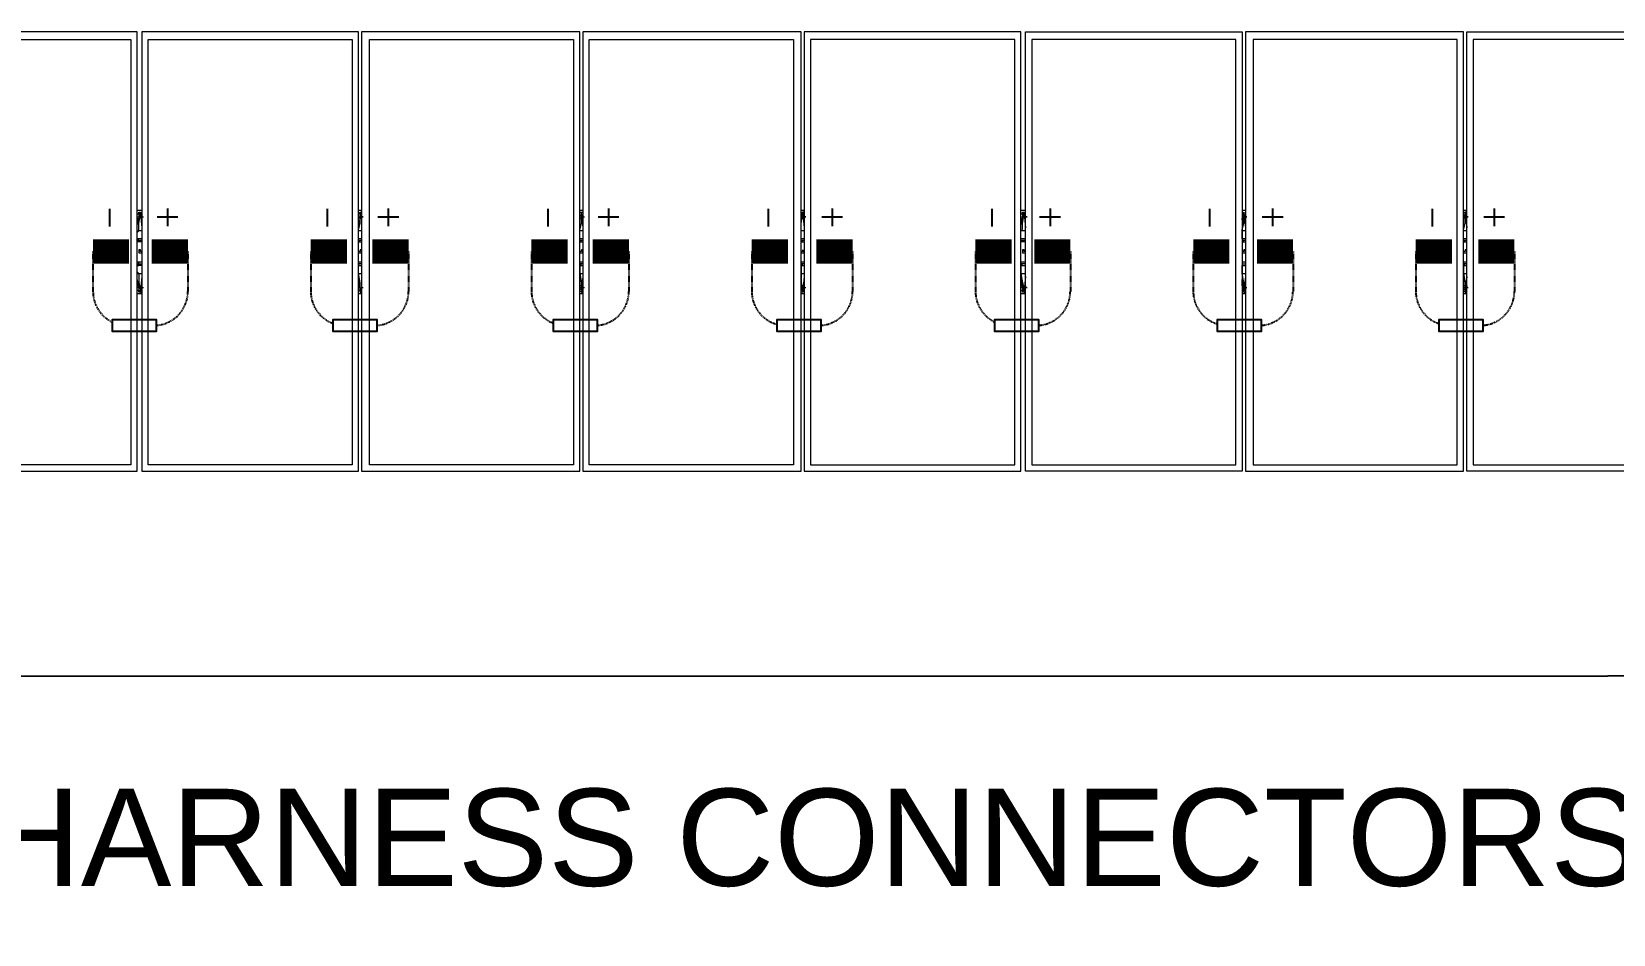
# Model space of a CAD drawing. Header units: feet. Extents: x -12372 to 90117, y -14865 to 4121.
# Drawn here: x 965.3 to 1291.1, y 1225.2 to 1411.2 of the extents above; entities that cross this region are included whole.
import ezdxf
from ezdxf import colors
from ezdxf.entities.mleader import LeaderData, LeaderLine
from ezdxf.lldxf.tags import DXFTag
from ezdxf.math import Vec2, Vec3

# ---------------------------------------------------------------- set-up
doc = ezdxf.new("R2010")
doc.units = ezdxf.units.FT
doc.header["$MEASUREMENT"] = 0
doc.linetypes.add('HIDDEN', pattern=[0.375, 0.25, -0.125])
for name, color, linetype in [('E-DC HARNESS-POS', 10, 'DC HARNESS CABLE'), ('E-HARN-COMP', 8, 'Continuous'), ('E-TRNK-CABL-NEG', 6, 'HIDDEN'), ('E-TRUNK-CABLE-POS', 6, 'HIDDEN'), ('G-ANNO-TEXT', 1, 'Continuous'), ('Polarity-Text', 7, 'Continuous')]:
    doc.layers.add(name, color=color, linetype=linetype)
doc.styles.add('NEI-A', font='arial.ttf')
doc.styles.get("Standard").update_dxf_attribs({"font": 'arial.ttf'})
tags = doc.linetypes.add('DC HARNESS CABLE', pattern='A,0.5,-0.2,["DH",Standard,S=0.1,R=0,X=-0.1,Y=-0.05],-0.2', length=0.9).pattern_tags.tags
tags[6] = DXFTag(74, 10)

# ---------------------------------------------------------------- blocks, each defined once
blk = doc.blocks.new('A$Cc93f9aa1')
at = {"lineweight": 5}
for points in [[(4.1098, 0), (4.3398, 0), (4.3398, 0.4666), (4.1098, 0.4666)], [(4.1165, 0.4583), (4.3332, 0.4583), (4.3332, 0.0067), (4.1165, 0.0067)], [(4.5748, 0.4666), (4.3448, 0.4666), (4.3448, 0), (4.5748, 0)], [(4.3515, 0.4583), (4.5681, 0.4583), (4.5681, 0.0067), (4.3515, 0.0067)], [(4.8098, 0.4666), (4.5781, 0.4666), (4.5781, 0), (4.8098, 0)], [(4.5865, 0.4583), (4.8031, 0.4583), (4.8031, 0.0067), (4.5865, 0.0067)], [(4.8131, 0), (5.0448, 0), (5.0448, 0.4666), (4.8131, 0.4666)], [(4.8198, 0.4583), (5.0365, 0.4583), (5.0365, 0.0067), (4.8198, 0.0067)], [(5.0481, 0), (5.2781, 0), (5.2781, 0.4666), (5.0481, 0.4666)], [(5.2715, 0.0067), (5.2715, 0.4583), (5.0548, 0.4583), (5.0548, 0.0067)], [(5.5131, 0.4666), (5.5131, 0), (5.2831, 0), (5.2831, 0.4666)], [(5.5064, 0.4583), (5.2898, 0.4583), (5.2898, 0.0067), (5.5064, 0.0067)], [(5.7481, 0.4666), (5.5164, 0.4666), (5.5164, 0), (5.7481, 0)], [(5.7414, 0.0067), (5.7414, 0.4583), (5.5248, 0.4583), (5.5248, 0.0067)], [(5.9831, 0), (5.7514, 0), (5.7514, 0.4666), (5.9831, 0.4666)], [(5.9764, 0.0067), (5.9764, 0.4583), (5.7581, 0.4583), (5.7581, 0.0067)], [(4.5781, 0.2733), (4.5765, 0.2733), (4.5765, 0.275), (4.5781, 0.275)], [(5.5148, 0.275), (5.5148, 0.2733)], [(4.3432, 0.235), (4.3415, 0.235), (4.3415, 0.2317), (4.3448, 0.2317), (4.3448, 0.2333), (4.3432, 0.2333)], [(4.5781, 0.235), (4.5765, 0.235), (4.5765, 0.2333), (4.5748, 0.2333), (4.5748, 0.2317), (4.5765, 0.2317), (4.5781, 0.2317), (4.5781, 0.2333)], [(4.8115, 0.235), (4.8115, 0.2333), (4.8098, 0.2333), (4.8098, 0.2317), (4.8115, 0.2317), (4.8131, 0.2317), (4.8131, 0.2333), (4.8131, 0.235)], [(5.0465, 0.235), (5.0465, 0.2333), (5.0448, 0.2333), (5.0448, 0.2317), (5.0465, 0.2317), (5.0481, 0.2317), (5.0481, 0.2333), (5.0465, 0.2333)], [(5.2815, 0.235), (5.2798, 0.235), (5.2798, 0.2317), (5.2831, 0.2317), (5.2831, 0.2333), (5.2815, 0.2333)], [(5.5164, 0.235), (5.5148, 0.235), (5.5148, 0.2333), (5.5131, 0.2333), (5.5131, 0.2317), (5.5148, 0.2317), (5.5164, 0.2317), (5.5164, 0.2333)], [(5.7498, 0.235), (5.7498, 0.2333), (5.7481, 0.2333), (5.7481, 0.2317), (5.7498, 0.2317), (5.7514, 0.2317), (5.7514, 0.2333), (5.7514, 0.235)]]:
    blk.add_lwpolyline(points, close=True, dxfattribs=at)
for points in [[(4.3448, 0.2767), (4.3398, 0.2767)], [(4.3398, 0.255), (4.3415, 0.255), (4.3415, 0.2633), (4.3432, 0.2733)], [(4.3432, 0.27), (4.3432, 0.2733), (4.3432, 0.275), (4.3432, 0.2733), (4.3415, 0.2733), (4.3415, 0.2717), (4.3415, 0.27), (4.3415, 0.2683)], [(4.5781, 0.2767), (4.5748, 0.2767)], [(4.5765, 0.255), (4.5748, 0.255), (4.5748, 0.2567), (4.5765, 0.2633), (4.5765, 0.2733), (4.5765, 0.27), (4.5748, 0.2683)], [(4.5781, 0.27), (4.5781, 0.2733)], [(4.8131, 0.2767), (4.8098, 0.2767)], [(4.8098, 0.2683), (4.8098, 0.27), (4.8098, 0.2717), (4.8115, 0.2717), (4.8115, 0.275), (4.8131, 0.275)], [(4.8115, 0.255), (4.8098, 0.255), (4.8098, 0.2567), (4.8115, 0.2633), (4.8115, 0.2733)], [(4.8115, 0.27), (4.8115, 0.2733), (4.8115, 0.275)], [(5.0481, 0.2767), (5.0448, 0.2767)], [(5.0481, 0.275), (5.0465, 0.275), (5.0465, 0.2733), (5.0448, 0.2733), (5.0448, 0.27), (5.0448, 0.2683)], [(5.0465, 0.255), (5.0448, 0.255), (5.0448, 0.2633), (5.0465, 0.2733)], [(5.0465, 0.27), (5.0465, 0.2733), (5.0465, 0.275)], [(5.2831, 0.2767), (5.2781, 0.2767)], [(5.2798, 0.255), (5.2781, 0.255), (5.2798, 0.2567), (5.2798, 0.2633), (5.2815, 0.2733)], [(5.2815, 0.27), (5.2815, 0.2733), (5.2815, 0.275), (5.2815, 0.2733), (5.2798, 0.2733), (5.2798, 0.2683)], [(5.5164, 0.2767), (5.5131, 0.2767)], [(5.5148, 0.255), (5.5131, 0.255), (5.5131, 0.2567), (5.5148, 0.2633), (5.5148, 0.2733), (5.5148, 0.27), (5.5131, 0.2683)], [(5.5164, 0.27), (5.5164, 0.2733)], [(5.7514, 0.2767), (5.7481, 0.2767)], [(5.7514, 0.275), (5.7498, 0.275), (5.7498, 0.2733), (5.7498, 0.2717), (5.7481, 0.2717), (5.7481, 0.27), (5.7481, 0.2683)], [(5.7498, 0.255), (5.7481, 0.255), (5.7481, 0.2567), (5.7498, 0.2633), (5.7498, 0.2733)], [(5.7498, 0.27), (5.7498, 0.2733), (5.7498, 0.275)], [(4.3448, 0.2467), (4.3415, 0.2467), (4.3398, 0.2467), (4.3398, 0.2533), (4.3415, 0.255)], [(4.5765, 0.2467), (4.5748, 0.2467), (4.5748, 0.255)], [(4.8115, 0.2467), (4.8098, 0.2467), (4.8098, 0.255)], [(5.0465, 0.2467), (5.0448, 0.2467), (5.0448, 0.255)], [(5.2798, 0.2467), (5.2781, 0.2467), (5.2781, 0.255)], [(5.5148, 0.2467), (5.5131, 0.2467), (5.5131, 0.255)], [(5.7498, 0.2467), (5.7481, 0.2467), (5.7481, 0.255)], [(4.3398, 0.2467), (4.3415, 0.2467)], [(4.3448, 0.245), (4.3415, 0.245), (4.3398, 0.245)], [(4.3448, 0.2433), (4.3415, 0.2433), (4.3398, 0.2433)], [(4.3415, 0.2433), (4.3415, 0.245)], [(4.5781, 0.2467), (4.5748, 0.2467)], [(4.5781, 0.245), (4.5748, 0.245), (4.5765, 0.245)], [(4.5748, 0.245), (4.5748, 0.2433), (4.5781, 0.2433)], [(4.8131, 0.2467), (4.8098, 0.2467)], [(4.8131, 0.245), (4.8098, 0.245), (4.8115, 0.245)], [(4.8098, 0.245), (4.8098, 0.2433), (4.8131, 0.2433)], [(5.0481, 0.2467), (5.0448, 0.2467)], [(5.0481, 0.245), (5.0448, 0.245), (5.0465, 0.245)], [(5.0448, 0.245), (5.0448, 0.2433), (5.0481, 0.2433)], [(5.2831, 0.2467), (5.2781, 0.2467)], [(5.2831, 0.245), (5.2781, 0.245), (5.2798, 0.245)], [(5.2831, 0.2433), (5.2798, 0.2433), (5.2781, 0.2433), (5.2781, 0.245)], [(5.5164, 0.2467), (5.5131, 0.2467)], [(5.5164, 0.245), (5.5131, 0.245), (5.5148, 0.245)], [(5.5131, 0.245), (5.5131, 0.2433), (5.5164, 0.2433)], [(5.7514, 0.2467), (5.7481, 0.2467)], [(5.7514, 0.245), (5.7481, 0.245), (5.7498, 0.245)], [(5.7481, 0.245), (5.7481, 0.2433), (5.7514, 0.2433)], [(4.3448, 0.2217), (4.3415, 0.2217), (4.3398, 0.2217)], [(4.3398, 0.22), (4.3415, 0.22), (4.3448, 0.22)], [(4.3415, 0.21), (4.3398, 0.2117), (4.3398, 0.2183), (4.3415, 0.2183), (4.3398, 0.2183)], [(4.3415, 0.22), (4.3415, 0.2217)], [(4.3448, 0.2183), (4.3415, 0.2183)], [(4.5781, 0.2217), (4.5748, 0.2217), (4.5748, 0.22)], [(4.5781, 0.22), (4.5748, 0.22), (4.5765, 0.22)], [(4.5781, 0.1917), (4.5765, 0.1917), (4.5765, 0.2), (4.5748, 0.21), (4.5748, 0.2183), (4.5765, 0.2183)], [(4.5748, 0.2183), (4.5781, 0.2183)], [(4.8131, 0.2217), (4.8098, 0.2217), (4.8098, 0.22)], [(4.8131, 0.22), (4.8098, 0.22), (4.8115, 0.22)], [(4.8115, 0.2183), (4.8098, 0.2183), (4.8098, 0.21), (4.8115, 0.2), (4.8115, 0.1917), (4.8131, 0.1917)], [(4.8098, 0.2183), (4.8131, 0.2183)], [(5.0481, 0.2217), (5.0448, 0.2217), (5.0448, 0.22)], [(5.0481, 0.22), (5.0448, 0.22), (5.0465, 0.22)], [(5.0465, 0.2183), (5.0448, 0.2183), (5.0448, 0.21), (5.0448, 0.2), (5.0465, 0.1933), (5.0465, 0.1917), (5.0481, 0.1917)], [(5.0448, 0.2183), (5.0481, 0.2183)], [(5.2831, 0.2217), (5.2798, 0.2217), (5.2781, 0.2217), (5.2781, 0.22)], [(5.2831, 0.22), (5.2781, 0.22), (5.2798, 0.22)], [(5.2798, 0.2183), (5.2781, 0.2183), (5.2781, 0.21), (5.2798, 0.2), (5.2815, 0.1933), (5.2815, 0.1917), (5.2831, 0.1917)], [(5.2781, 0.2183), (5.2831, 0.2183)], [(5.5164, 0.2217), (5.5131, 0.2217), (5.5131, 0.22), (5.5164, 0.22)], [(5.5148, 0.1917), (5.5148, 0.2), (5.5131, 0.21), (5.5131, 0.2183), (5.5148, 0.2183)], [(5.5131, 0.2183), (5.5164, 0.2183)], [(5.7514, 0.2217), (5.7481, 0.2217), (5.7481, 0.22)], [(5.7514, 0.22), (5.7481, 0.22), (5.7498, 0.22)], [(5.7498, 0.2183), (5.7481, 0.2183), (5.7481, 0.21), (5.7498, 0.2), (5.7498, 0.1917), (5.7514, 0.1917)], [(5.7481, 0.2183), (5.7514, 0.2183)], [(4.3398, 0.21), (4.3415, 0.21), (4.3415, 0.2), (4.3432, 0.1933), (4.3432, 0.1917), (4.3448, 0.1917)], [(4.3448, 0.1883), (4.3398, 0.1883)], [(4.3415, 0.1967), (4.3415, 0.195), (4.3415, 0.1917), (4.3432, 0.1917), (4.3432, 0.19), (4.3448, 0.19)], [(4.3432, 0.195), (4.3432, 0.1917), (4.3432, 0.19)], [(4.5748, 0.1967), (4.5765, 0.195), (4.5765, 0.19), (4.5781, 0.19), (4.5781, 0.1917), (4.5781, 0.195)], [(4.5781, 0.1883), (4.5748, 0.1883)], [(4.8098, 0.1967), (4.8098, 0.195), (4.8098, 0.1933), (4.8115, 0.1933), (4.8115, 0.19), (4.8131, 0.19)], [(4.8131, 0.1883), (4.8098, 0.1883)], [(4.8115, 0.195), (4.8115, 0.1917), (4.8115, 0.19)], [(5.0448, 0.1967), (5.0448, 0.195), (5.0448, 0.1933), (5.0465, 0.1917), (5.0465, 0.19), (5.0465, 0.1917), (5.0465, 0.195)], [(5.0481, 0.1883), (5.0448, 0.1883)], [(5.2831, 0.1883), (5.2781, 0.1883)], [(5.2798, 0.1967), (5.2798, 0.1917), (5.2815, 0.1917), (5.2815, 0.19), (5.2815, 0.1917), (5.2815, 0.195)], [(5.2815, 0.19), (5.2831, 0.19)], [(5.5131, 0.1967), (5.5148, 0.195), (5.5148, 0.19), (5.5148, 0.1917), (5.5164, 0.1917), (5.5164, 0.195)], [(5.5164, 0.1883), (5.5131, 0.1883)], [(5.5148, 0.19), (5.5164, 0.19)], [(5.7481, 0.1967), (5.7481, 0.195), (5.7481, 0.1933), (5.7498, 0.1933), (5.7498, 0.19), (5.7514, 0.19)], [(5.7514, 0.1883), (5.7481, 0.1883)], [(5.7498, 0.195), (5.7498, 0.1917), (5.7498, 0.19)]]:
    blk.add_lwpolyline(points, dxfattribs=at)
at = {"color": 8, "lineweight": 5, "true_color": 0x808080}
for points in [[(4.3448, 0.2767), (4.3398, 0.2767)], [(4.3398, 0.2733), (4.3415, 0.2733), (4.3415, 0.275), (4.3432, 0.275)], [(4.3398, 0.27), (4.3415, 0.27), (4.3415, 0.2683), (4.3398, 0.2617)], [(4.3432, 0.2733), (4.3432, 0.2733)], [(4.3432, 0.2733), (4.3448, 0.2583)], [(4.3448, 0.2683), (4.3448, 0.27), (4.3465, 0.27)], [(4.5781, 0.2767), (4.5748, 0.2767)], [(4.5748, 0.2733), (4.5765, 0.275)], [(4.5748, 0.27), (4.5765, 0.27), (4.5765, 0.2683), (4.5748, 0.2617)], [(4.5781, 0.2733), (4.5781, 0.2733)], [(4.5781, 0.2733), (4.5781, 0.2583)], [(4.5781, 0.2683), (4.5781, 0.27)], [(4.8131, 0.2767), (4.8098, 0.2767)], [(4.8098, 0.2733), (4.8098, 0.275), (4.8115, 0.275)], [(4.8098, 0.2617), (4.8098, 0.27), (4.8115, 0.27)], [(4.8115, 0.2733), (4.8115, 0.2733)], [(4.8115, 0.2733), (4.8131, 0.2583)], [(4.8131, 0.2717), (4.8131, 0.2717)], [(4.8131, 0.2683), (4.8131, 0.27), (4.8148, 0.27)], [(5.0481, 0.2767), (5.0448, 0.2767)], [(5.0448, 0.2733), (5.0448, 0.275), (5.0465, 0.275)], [(5.0448, 0.2617), (5.0448, 0.27), (5.0465, 0.27)], [(5.0465, 0.2733), (5.0465, 0.2733)], [(5.0465, 0.2733), (5.0481, 0.2583)], [(5.0481, 0.2683), (5.0481, 0.27)], [(5.2831, 0.2767), (5.2781, 0.2767)], [(5.2781, 0.2733), (5.2798, 0.2733), (5.2798, 0.275), (5.2815, 0.275)], [(5.2781, 0.27), (5.2798, 0.27), (5.2798, 0.2683), (5.2781, 0.2617)], [(5.2815, 0.2733), (5.2815, 0.2733)], [(5.2815, 0.2733), (5.2831, 0.2583)], [(5.2831, 0.2683), (5.2831, 0.27)], [(5.5164, 0.2767), (5.5131, 0.2767)], [(5.5131, 0.2733), (5.5148, 0.275)], [(5.5131, 0.27), (5.5148, 0.27), (5.5131, 0.2683), (5.5131, 0.2617)], [(5.5148, 0.2733), (5.5164, 0.2583)], [(5.5164, 0.2733), (5.5164, 0.2733)], [(5.5164, 0.2683), (5.5164, 0.27)], [(5.7514, 0.2767), (5.7481, 0.2767)], [(5.7481, 0.2733), (5.7481, 0.275), (5.7498, 0.275)], [(5.7481, 0.2617), (5.7481, 0.27), (5.7498, 0.27)], [(5.7498, 0.2733), (5.7498, 0.2733)], [(5.7498, 0.2733), (5.7514, 0.2583)], [(5.7514, 0.2683), (5.7514, 0.27)], [(4.3398, 0.2683), (4.3415, 0.2683), (4.3398, 0.2667)], [(4.3448, 0.255), (4.3415, 0.255)], [(4.5748, 0.2667), (4.5748, 0.2683)], [(4.5781, 0.255), (4.5748, 0.255)], [(4.8098, 0.2667), (4.8098, 0.2683), (4.8115, 0.2683)], [(4.8131, 0.255), (4.8098, 0.255)], [(5.0448, 0.2667), (5.0448, 0.2683), (5.0465, 0.2683)], [(5.0481, 0.255), (5.0448, 0.255)], [(5.2781, 0.2683), (5.2798, 0.2683), (5.2781, 0.2667)], [(5.2831, 0.255), (5.2781, 0.255)], [(5.5131, 0.2667), (5.5131, 0.2683), (5.5148, 0.2683)], [(5.5164, 0.255), (5.5131, 0.255)], [(5.7481, 0.2667), (5.7481, 0.2683)], [(5.7514, 0.255), (5.7481, 0.255)], [(4.3398, 0.195), (4.3415, 0.195), (4.3415, 0.1967), (4.3398, 0.2033)], [(4.3415, 0.21), (4.3448, 0.21)], [(4.3448, 0.2067), (4.3432, 0.1917)], [(4.5748, 0.21), (4.5781, 0.21)], [(4.5748, 0.195), (4.5765, 0.195), (4.5765, 0.1967), (4.5748, 0.2033)], [(4.5781, 0.2067), (4.5781, 0.1917)], [(4.8098, 0.21), (4.8131, 0.21)], [(4.8098, 0.2033), (4.8098, 0.195), (4.8115, 0.195)], [(4.8131, 0.2067), (4.8115, 0.1917)], [(5.0448, 0.21), (5.0481, 0.21)], [(5.0448, 0.2033), (5.0448, 0.195), (5.0465, 0.195)], [(5.0481, 0.2067), (5.0465, 0.1917)], [(5.2781, 0.21), (5.2831, 0.21)], [(5.2781, 0.195), (5.2798, 0.195), (5.2798, 0.1967), (5.2781, 0.2033)], [(5.2831, 0.2067), (5.2815, 0.1917)], [(5.5131, 0.21), (5.5164, 0.21)], [(5.5131, 0.195), (5.5148, 0.195), (5.5131, 0.1967), (5.5131, 0.2033)], [(5.5164, 0.2067), (5.5148, 0.1917)], [(5.7481, 0.21), (5.7514, 0.21)], [(5.7481, 0.2033), (5.7481, 0.195), (5.7498, 0.195)], [(5.7514, 0.2067), (5.7498, 0.1917)], [(4.3398, 0.1967), (4.3415, 0.1967), (4.3398, 0.1983)], [(4.3432, 0.19), (4.3415, 0.19), (4.3415, 0.1917), (4.3398, 0.1917)], [(4.3448, 0.1883), (4.3398, 0.1883)], [(4.3432, 0.1917), (4.3432, 0.1917)], [(4.3448, 0.1967), (4.3448, 0.195), (4.3465, 0.195)], [(4.5765, 0.1967), (4.5748, 0.1967), (4.5748, 0.1983)], [(4.5765, 0.19), (4.5765, 0.1917), (4.5748, 0.1917)], [(4.5781, 0.1883), (4.5748, 0.1883)], [(4.5781, 0.1967), (4.5781, 0.195), (4.5798, 0.195)], [(4.5781, 0.1917), (4.5781, 0.1917)], [(4.8115, 0.1967), (4.8098, 0.1967), (4.8098, 0.1983)], [(4.8115, 0.19), (4.8098, 0.1917)], [(4.8131, 0.1883), (4.8098, 0.1883)], [(4.8115, 0.1917), (4.8115, 0.1917)], [(4.8131, 0.1967), (4.8131, 0.195), (4.8148, 0.195)], [(5.0465, 0.1967), (5.0448, 0.1967), (5.0448, 0.1983)], [(5.0465, 0.19), (5.0448, 0.19), (5.0448, 0.1917)], [(5.0481, 0.1883), (5.0448, 0.1883)], [(5.0465, 0.1917), (5.0465, 0.1917)], [(5.0481, 0.1967), (5.0481, 0.195), (5.0498, 0.195)], [(5.2781, 0.1967), (5.2798, 0.1967), (5.2781, 0.1983)], [(5.2815, 0.19), (5.2798, 0.19), (5.2798, 0.1917), (5.2781, 0.1917)], [(5.2831, 0.1883), (5.2781, 0.1883)], [(5.2815, 0.1917), (5.2815, 0.1917)], [(5.2831, 0.1967), (5.2831, 0.195), (5.2848, 0.195)], [(5.5131, 0.1967), (5.5131, 0.1983)], [(5.5148, 0.19), (5.5148, 0.1917), (5.5131, 0.1917)], [(5.5164, 0.1883), (5.5131, 0.1883)], [(5.5164, 0.1967), (5.5164, 0.195), (5.5181, 0.195)], [(5.5164, 0.1917), (5.5164, 0.1917)], [(5.7498, 0.1967), (5.7481, 0.1967), (5.7481, 0.1983)], [(5.7498, 0.19), (5.7481, 0.1917)], [(5.7514, 0.1883), (5.7481, 0.1883)], [(5.7498, 0.1917), (5.7498, 0.1917)], [(5.7514, 0.1967), (5.7514, 0.195), (5.7531, 0.195)]]:
    blk.add_lwpolyline(points, dxfattribs=at)
for points in [[(4.5798, 0.27), (4.5781, 0.27)], [(5.0498, 0.27), (5.0481, 0.27)], [(5.2848, 0.27), (5.2831, 0.27)], [(5.5181, 0.27), (5.5164, 0.27)], [(5.7531, 0.27), (5.7514, 0.27)]]:
    blk.add_lwpolyline(points, close=True, dxfattribs=at)

msp = doc.modelspace()

# ---------------------------------------------------------------- linework, layer by layer
at = {"layer": 'E-DC HARNESS-POS', "ltscale": 0.5}
msp.add_lwpolyline([(181.26, 1278.28), (2029.03, 1278.63)], dxfattribs=at)
at = {"layer": 'E-HARN-COMP', "const_width": 5}
for points in [[(977.89, 1365.92), (985.34, 1365.92)], [(989.99, 1365.92), (997.45, 1365.92)], [(1022.75, 1365.92), (1030.21, 1365.92)], [(1035.47, 1365.92), (1042.92, 1365.92)], [(1068.23, 1365.92), (1075.68, 1365.92)], [(1080.84, 1365.92), (1088.3, 1365.92)], [(1113.6, 1365.92), (1121.06, 1365.92)], [(1126.94, 1365.92), (1134.4, 1365.92)], [(1159.7, 1365.92), (1167.16, 1365.92)], [(1171.8, 1365.92), (1179.25, 1365.92)], [(1204.56, 1365.92), (1212.01, 1365.92)], [(1217.67, 1365.92), (1225.12, 1365.92)], [(1250.42, 1365.92), (1257.88, 1365.92)], [(1263.29, 1365.92), (1270.74, 1365.92)]]:
    msp.add_lwpolyline(points, dxfattribs=at)
at = {"layer": 'E-HARN-COMP'}
for points in [[(986.41, 1351.83), (981.85, 1351.83), (981.85, 1349.51), (986.41, 1349.51)], [(986.41, 1349.51), (990.98, 1349.51), (990.98, 1351.83), (986.41, 1351.83)], [(1031.89, 1351.83), (1027.32, 1351.83), (1027.32, 1349.51), (1031.89, 1349.51)], [(1031.89, 1349.51), (1036.45, 1349.51), (1036.45, 1351.83), (1031.89, 1351.83)], [(1077.26, 1351.83), (1072.7, 1351.83), (1072.7, 1349.51), (1077.26, 1349.51)], [(1077.26, 1349.51), (1081.83, 1349.51), (1081.83, 1351.83), (1077.26, 1351.83)], [(1123.36, 1351.83), (1118.8, 1351.83), (1118.8, 1349.51), (1123.36, 1349.51)], [(1123.36, 1349.51), (1127.93, 1349.51), (1127.93, 1351.83), (1123.36, 1351.83)], [(1168.22, 1351.83), (1163.65, 1351.83), (1163.65, 1349.51), (1168.22, 1349.51)], [(1168.22, 1349.51), (1172.78, 1349.51), (1172.78, 1351.83), (1168.22, 1351.83)], [(1214.08, 1351.83), (1209.52, 1351.83), (1209.52, 1349.51), (1214.08, 1349.51)], [(1214.08, 1349.51), (1218.65, 1349.51), (1218.65, 1351.83), (1214.08, 1351.83)], [(1259.7, 1351.83), (1255.14, 1351.83), (1255.14, 1349.51), (1259.7, 1349.51)], [(1259.7, 1349.51), (1264.27, 1349.51), (1264.27, 1351.83), (1259.7, 1351.83)]]:
    msp.add_lwpolyline(points, dxfattribs=at)
at = {"layer": 'E-TRNK-CABL-NEG', "ltscale": 0.1}
for points in [[(977.89, 1365.92), (977.89, 1357.68, 0.28737), (981.85, 1351.36, 0.28737)], [(1022.75, 1365.92), (1022.75, 1357.68, 0.313117), (1027.32, 1351.1, 0.313117)], [(1068.23, 1365.92), (1068.23, 1357.68, 0.30904), (1072.7, 1351.14, 0.30904)], [(1113.6, 1365.92), (1113.6, 1357.68, 0.338726), (1118.79, 1350.9, 0.338726)], [(1159.7, 1365.92), (1159.7, 1357.68, 0.286977), (1163.65, 1351.37, 0.286977)], [(1204.56, 1365.92), (1204.56, 1357.68, 0.329497), (1209.52, 1350.97, 0.329497)], [(1250.42, 1365.92), (1250.42, 1357.68, 0.319123), (1255.14, 1351.05, 0.319123)]]:
    msp.add_lwpolyline(points, format="xyb", dxfattribs=at)
at = {"layer": 'E-TRUNK-CABLE-POS', "ltscale": 0.1}
for points in [[(997.45, 1365.92), (997.45, 1357.68, -0.391396), (990.98, 1350.68, -0.391396)], [(1042.92, 1365.92), (1042.92, 1357.68, -0.391396), (1036.45, 1350.68, -0.391396)], [(1088.3, 1365.92), (1088.3, 1357.68, -0.391396), (1081.83, 1350.68, -0.391396)], [(1134.4, 1365.92), (1134.4, 1357.68, -0.391396), (1127.93, 1350.68, -0.391396)], [(1179.25, 1365.92), (1179.25, 1357.68, -0.391396), (1172.78, 1350.68, -0.391396)], [(1225.12, 1365.92), (1225.12, 1357.68, -0.391396), (1218.65, 1350.68, -0.391396)], [(1270.74, 1365.92), (1270.74, 1357.68, -0.391396), (1264.27, 1350.68, -0.391396)]]:
    msp.add_lwpolyline(points, format="xyb", dxfattribs=at)
at = {"layer": 'Polarity-Text'}
for p, q in [((981.29, 1374.7), (981.29, 1371.08)), ((995.39, 1372.96), (991.12, 1372.96)), ((993.26, 1374.77), (993.26, 1371.15)), ((1026.15, 1374.7), (1026.15, 1371.08)), ((1040.87, 1372.96), (1036.59, 1372.96)), ((1038.73, 1374.77), (1038.73, 1371.15)), ((1071.62, 1374.7), (1071.62, 1371.08)), ((1086.24, 1372.96), (1081.97, 1372.96)), ((1084.1, 1374.77), (1084.1, 1371.15)), ((1117, 1374.7), (1117, 1371.08)), ((1132.34, 1372.96), (1128.07, 1372.96)), ((1130.2, 1374.77), (1130.2, 1371.15)), ((1163.1, 1374.7), (1163.1, 1371.08)), ((1177.2, 1372.96), (1172.92, 1372.96)), ((1175.06, 1374.77), (1175.06, 1371.15)), ((1207.95, 1374.7), (1207.95, 1371.08)), ((1223.07, 1372.96), (1218.79, 1372.96)), ((1220.93, 1374.77), (1220.93, 1371.15)), ((1253.82, 1374.7), (1253.82, 1371.08)), ((1268.68, 1372.96), (1264.41, 1372.96)), ((1266.55, 1374.77), (1266.55, 1371.15))]:
    msp.add_line(p, q, dxfattribs=at)

# ---------------------------------------------------------------- block references
at = {"xscale": 194.04614304, "yscale": 194.04614304, "zscale": 194.04614304}
msp.add_blockref('A$Cc93f9aa1', (144.87, 1320.65), dxfattribs=at)

# ---------------------------------------------------------------- next in the draw order: leaders
at = {"layer": 'G-ANNO-TEXT'}
ml = msp.add_multileader_mtext('Standard', dxfattribs=at)
ml.set_content('(TYP.) BLA HARNESS CONNECTORS', color=256, style='NEI-A')
ml.set_leader_properties()
ml.build(insert=Vec2(0, 0))
ml.multileader.update_dxf_attribs({"dogleg_length": 0.36, "arrow_head_size": 22.51})
ctx = ml.context
ctx.base_point, ctx.char_height, ctx.arrow_head_size, ctx.landing_gap_size, ctx.plane_origin = Vec3(786.25, 1242.25, -22.9), 20, 22.51, 23.05, Vec3(7799.24, -4584.88, -22.9)
ctx.text_align_type = 2
notes = []
notes.append((ctx, [(1, (1, 1, 0), (1365.87, 1242.25, -22.9), (-1, 0), 46.1, [(0, [(1393.64, 1292.62, -22.9), (1415.21, 1306.85, -22.9)], 0, [])])]))
ctx.mtext.insert, ctx.mtext.width, ctx.mtext.alignment, ctx.mtext.flow_direction = Vec3(1296.72, 1255.19, -22.9), 489.3132, 3, 5
ctx.mtext.has_bg_fill, ctx.mtext.bg_color, ctx.mtext.bg_scale_factor, ctx.mtext.bg_transparency, ctx.mtext.use_window_bg_color = 1, -1073741824, 1.5, 0, 1
for ctx, leaders in notes:
    for number, flags, end, landing, length, lines in leaders:
        leader = LeaderData()
        leader.index, (leader.has_last_leader_line, leader.has_dogleg_vector, leader.attachment_direction) = number, flags
        leader.last_leader_point, leader.dogleg_vector, leader.dogleg_length = Vec3(end), Vec3(landing), length
        for number, points, colour, breaks in lines:
            line = LeaderLine()
            line.index, line.vertices, line.color, line.breaks = number, Vec3.list(points), colors.encode_raw_color(colour), breaks
            leader.lines.append(line)
        ctx.leaders.append(leader)

doc.saveas('drawing.dxf')
